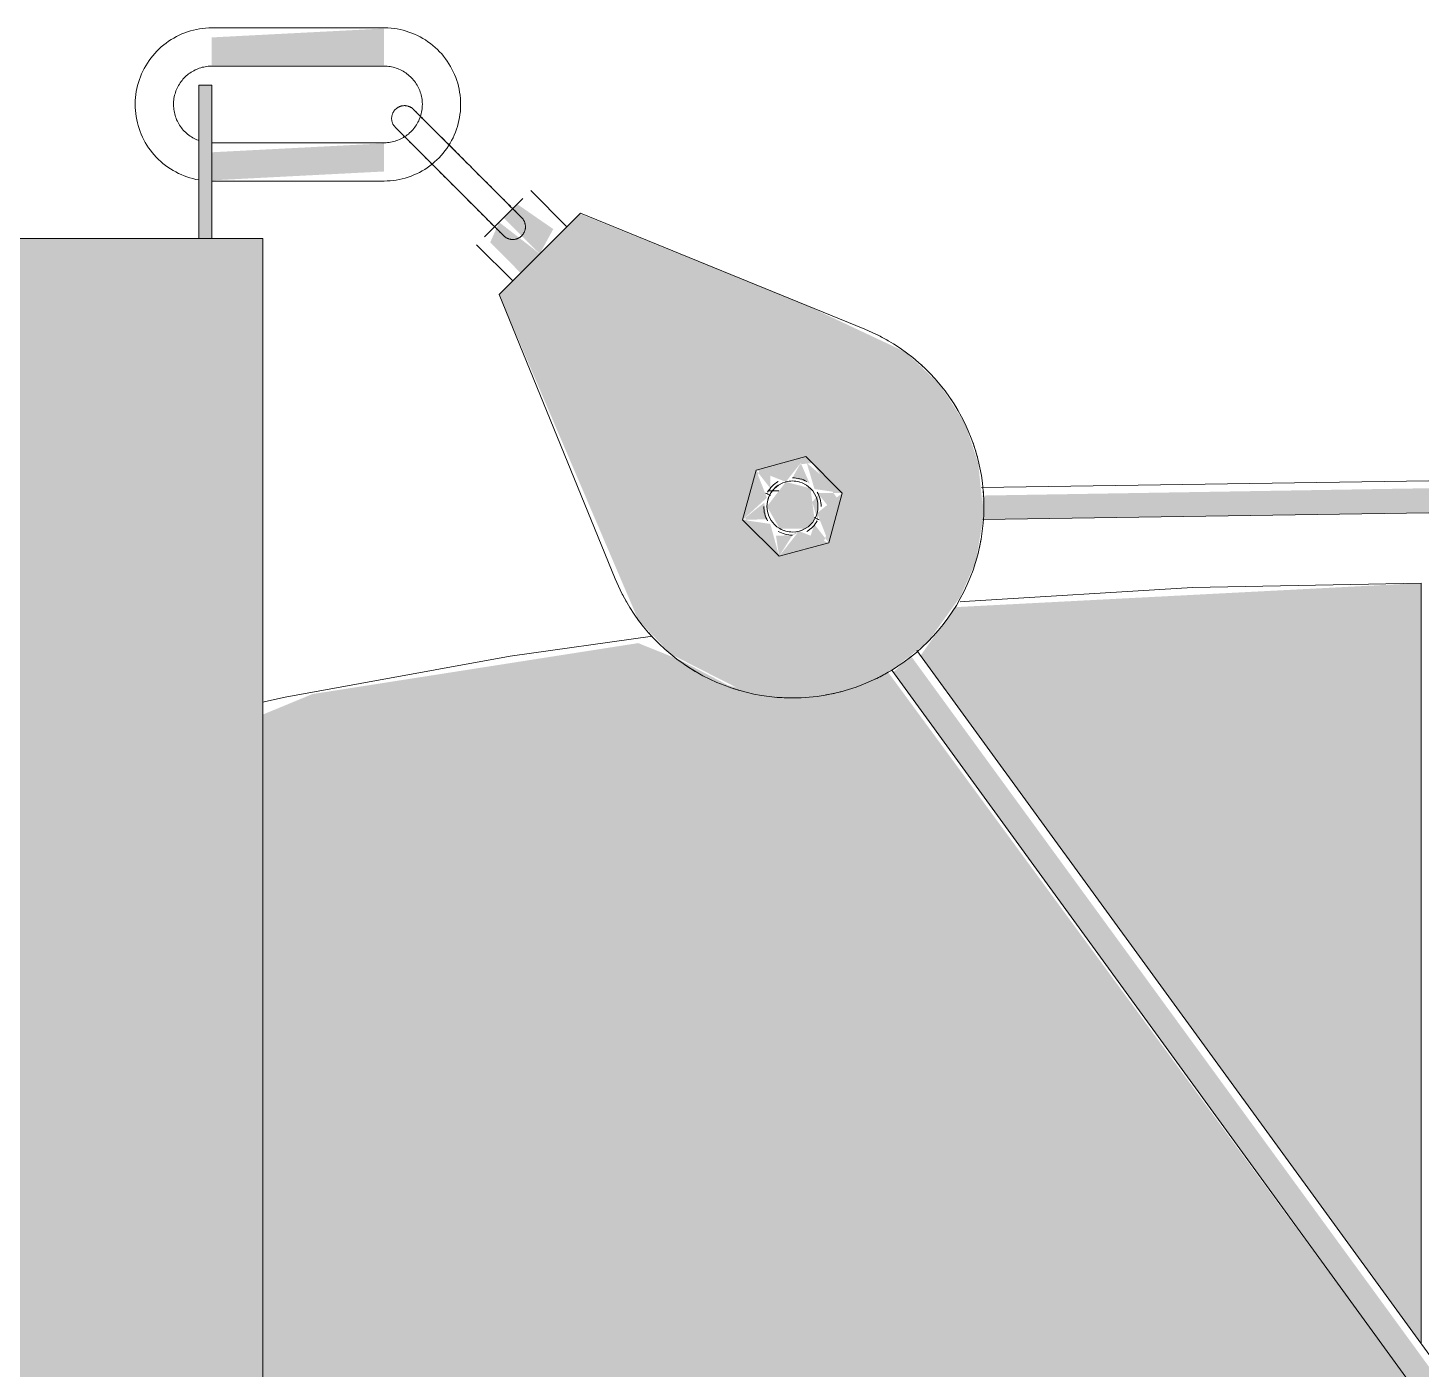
# Model space of a CAD drawing. Header units: inches. Extents: x -55396 to -733, y -290 to 853.
# Drawn here: x -25818 to -25804.36, y 270.3 to 283.44 of the extents above; entities that cross this region are included whole.
import ezdxf

# ---------------------------------------------------------------- set-up
doc = ezdxf.new("R2010")
doc.units = ezdxf.units.IN
doc.header["$MEASUREMENT"] = 0
doc.layers.add('M-HVAC-DUCT', color=70, linetype='Continuous', lineweight=9)
doc.layers.add('Q-SPCQ', color=91, linetype='Continuous', lineweight=9)

# ---------------------------------------------------------------- blocks, each defined once
blk = doc.blocks.new('Basketball_Backstop-Performance_Sports_Systems-3103-Ceiling_Hung - 27_-0_ to 27_-11 7_8_-V29-Section 13')
at = {"layer": 'Q-SPCQ'}
for points in [[(-25814.515, 283.069), (-25814.515, 283.431), (-25816.203, 283.344), (-25816.203, 283.069)], [(-25816.203, 281.375), (-25816.203, 282.875), (-25816.328, 282.875), (-25816.328, 281.375)], [(-25816.203, 281.944), (-25814.515, 282.031), (-25814.515, 282.306), (-25816.203, 282.219), (-25816.203, 281.963)], [(-25812.99, 281.225), (-25812.858, 281.467), (-25813.211, 281.711), (-25813.344, 281.578)], [(-25813.178, 281.037), (-25812.99, 281.225), (-25813.388, 281.534), (-25813.476, 281.336), (-25813.296, 281.156)], [(-25810.39, 278.533), (-25810.299, 278.625), (-25810.338, 278.927), (-25810.58, 278.991), (-25810.765, 278.75), (-25810.64, 278.533)]]:
    blk.add_hatch(color=256, dxfattribs=at).paths.add_polyline_path(points, flags=0)
h = blk.add_hatch(color=256, dxfattribs=at)
h.paths.add_polyline_path([(-25810.427, 276.877), (-25809.973, 276.955), (-25809.552, 277.141), (-25809.189, 277.424), (-25808.872, 277.864), (-25808.72, 278.208), (-25808.642, 278.662), (-25808.696, 279.176), (-25808.823, 279.557), (-25809.071, 279.945), (-25809.405, 280.261), (-25810.384, 280.722), (-25812.598, 281.617), (-25813.388, 280.827), (-25812.026, 277.64), (-25811.71, 277.305), (-25811.032, 276.961), (-25810.886, 276.912)], flags=0)
h.paths.add_polyline_path([(-25810.646, 278.262), (-25810.515, 278.469), (-25810.676, 278.463), (-25810.658, 278.343)], flags=0)
h.paths.add_polyline_path([(-25811.003, 278.619), (-25810.765, 278.625), (-25810.792, 278.787), (-25810.905, 278.697)], flags=0)
h.paths.add_polyline_path([(-25810.872, 279.107), (-25810.731, 278.927), (-25810.732, 279.052), (-25810.807, 279.081)], flags=0)
h.paths.add_polyline_path([(-25810.027, 278.881), (-25810.268, 278.881), (-25810.174, 278.764), (-25810.055, 278.859)], flags=0)
h.paths.add_polyline_path([(-25810.158, 278.393), (-25810.299, 278.574), (-25810.338, 278.464), (-25810.25, 278.429)], flags=0)
h.paths.add_polyline_path([(-25810.646, 278.262), (-25810.994, 278.654), (-25810.833, 279.118), (-25810.322, 279.176), (-25810.051, 278.794), (-25810.221, 278.376), (-25810.628, 278.267)], flags=0)
h.paths.add_polyline_path([(-25810.345, 278.971), (-25810.434, 279.176), (-25810.515, 279.031), (-25810.372, 278.991)], flags=0)
h = blk.add_hatch(color=256, dxfattribs=at)
h.paths.add_polyline_path([(-25815.703, 116), (-25815.703, 119.125), (-25816.39, 119.125), (-25816.39, 119.312), (-25815.703, 119.312), (-25815.703, 119.75), (-25819.015, 119.75), (-25819.015, 116), (-25815.816, 116)], flags=0)
h.paths.add_polyline_path([(-25816.147, 120.25), (-25815.703, 120.25), (-25815.703, 120.687), (-25816.39, 120.687), (-25816.39, 120.875), (-25815.703, 120.875), (-25815.703, 128.788), (-25817.107, 128.752), (-25819.015, 128.75), (-25818.993, 120.25), (-25816.659, 120.25)], flags=0)
h.paths.add_polyline_path([(-25819.015, 129.217), (-25816.524, 129.221), (-25815.703, 129.208), (-25815.703, 134.812), (-25816.39, 134.812), (-25816.39, 135), (-25815.703, 135), (-25815.703, 135.437), (-25819.015, 135.437), (-25819.015, 129.241)], flags=0)
h.paths.add_polyline_path([(-25818.525, 129), (-25819.015, 129.125), (-25818.948, 129.056)], flags=0)
h.paths.add_polyline_path([(-25819.015, 128.823), (-25818.525, 129), (-25819.015, 128.875)], flags=0)
h.paths.add_polyline_path([(-25818.158, 135.937), (-25815.703, 135.937), (-25815.703, 136.375), (-25816.39, 136.375), (-25816.39, 136.562), (-25815.703, 136.562), (-25815.785, 161.125), (-25816.39, 161.125), (-25816.39, 161.312), (-25815.703, 161.312), (-25815.784, 161.75), (-25818.289, 161.75), (-25818.282, 159.551), (-25818.307, 152.543), (-25819.015, 152.543), (-25819.015, 135.937), (-25818.912, 135.937)], flags=0)
h.paths.add_polyline_path([(-25816.147, 162.25), (-25815.703, 162.25), (-25815.784, 162.687), (-25816.39, 162.687), (-25816.39, 162.875), (-25815.703, 162.875), (-25815.741, 224.784), (-25817.107, 224.752), (-25819.015, 224.75), (-25819.015, 187.186), (-25818.282, 162.25), (-25816.39, 162.25)], flags=0)
h.paths.add_polyline_path([(-25819.015, 225.217), (-25816.325, 225.206), (-25815.703, 225.208), (-25815.703, 281.375), (-25819.015, 281.375), (-25819.015, 225.241)], flags=0)
h.paths.add_polyline_path([(-25818.525, 225), (-25819.015, 225.125), (-25819.015, 225.065)], flags=0)
h.paths.add_polyline_path([(-25819.015, 224.823), (-25818.525, 225), (-25819.015, 224.875)], flags=0)
h = blk.add_hatch(color=256, dxfattribs=at)
h.paths.add_polyline_path([(-25808.649, 278.622), (-25669.611, 280.82), (-25669.668, 280.937), (-25669.924, 281.016), (-25669.924, 281.049), (-25741.914, 279.952), (-25808.654, 278.857), (-25808.648, 278.628)], flags=0)
h.paths.add_polyline_path([(-25810.265, 278.625), (-25810.261, 278.864), (-25810.321, 278.793), (-25810.272, 278.628)], flags=0)
h.paths.add_polyline_path([(-25667.269, 280.822), (-25667.232, 280.922), (-25667.27, 280.823)], flags=0)
h = blk.add_hatch(color=256, dxfattribs=at)
h.paths.add_polyline_path([(-25810.158, 278.393), (-25810.027, 278.881), (-25810.274, 278.685)], flags=0)
h.paths.add_polyline_path([(-25810.646, 278.262), (-25810.158, 278.393), (-25810.451, 278.509)], flags=0)
h.paths.add_polyline_path([(-25811.003, 278.619), (-25810.765, 278.836), (-25810.872, 279.107)], flags=0)
h.paths.add_polyline_path([(-25810.646, 278.262), (-25810.732, 278.579), (-25811.003, 278.619), (-25810.732, 278.348)], flags=0)
h.paths.add_polyline_path([(-25810.384, 279.238), (-25810.872, 279.107), (-25810.58, 278.991), (-25810.434, 279.176)], flags=0)
h.paths.add_polyline_path([(-25810.027, 278.881), (-25810.375, 279.176), (-25810.299, 278.921)], flags=0)
h = blk.add_hatch(color=256, dxfattribs=at)
h.paths.add_polyline_path([(-25762.836, 212.937), (-25762.661, 213.033), (-25762.537, 213.056), (-25809.359, 277.292), (-25809.527, 277.126), (-25762.923, 213.056)], flags=0)
h.paths.add_polyline_path([(-25810.505, 278.47), (-25810.295, 278.579), (-25810.408, 278.533), (-25810.511, 278.478)], flags=0)
for p, q in [((-25814.515, 283.437), (-25816.203, 283.437)), ((-25816.203, 283.062), (-25814.515, 283.062)), ((-25816.328, 281.375), (-25816.328, 282.875)), ((-25816.203, 282.875), (-25816.328, 282.875)), ((-25816.203, 282.875), (-25816.203, 281.375)), ((-25814.515, 282.312), (-25816.203, 282.312)), ((-25816.203, 281.937), (-25814.515, 281.937)), ((-25812.725, 281.49), (-25813.078, 281.844)), ((-25813.344, 281.578), (-25813.156, 281.766)), ((-25813.531, 281.391), (-25813.344, 281.578)), ((-25812.592, 281.623), (-25813.388, 280.827)), ((-25809.807, 280.486), (-25812.592, 281.623)), ((-25819.015, 281.375), (-25815.703, 281.375)), ((-25815.703, 225.161), (-25815.703, 281.375)), ((-25813.609, 281.313), (-25813.255, 280.96)), ((-25669.924, 281.049), (-25808.663, 278.935)), ((-25813.388, 280.827), (-25812.251, 278.042)), ((-25808.649, 278.622), (-25669.594, 280.742)), ((-25810.384, 279.238), (-25810.872, 279.107)), ((-25810.027, 278.881), (-25810.384, 279.238)), ((-25810.872, 279.107), (-25811.003, 278.619)), ((-25810.647, 278.904), (-25810.75, 278.903)), ((-25810.158, 278.393), (-25810.027, 278.881)), ((-25811.003, 278.619), (-25810.646, 278.262)), ((-25810.646, 278.262), (-25810.158, 278.393)), ((-25762.46, 212.951), (-25809.297, 277.34)), ((-25809.543, 277.148), (-25762.836, 212.937))]:
    blk.add_line(p, q, dxfattribs=at)
at = {"layer": 'Q-SPCQ', "flags": 128}
for points in [[(-25816.203, 283.437), (-25816.233, 283.437), (-25816.263, 283.435), (-25816.293, 283.432), (-25816.322, 283.428), (-25816.352, 283.423), (-25816.381, 283.416), (-25816.41, 283.408), (-25816.439, 283.399), (-25816.467, 283.389), (-25816.495, 283.378), (-25816.522, 283.366), (-25816.549, 283.353), (-25816.575, 283.338), (-25816.601, 283.323), (-25816.626, 283.307), (-25816.651, 283.289), (-25816.674, 283.271), (-25816.697, 283.251), (-25816.719, 283.231), (-25816.741, 283.21), (-25816.761, 283.188), (-25816.781, 283.165), (-25816.799, 283.142), (-25816.817, 283.118), (-25816.834, 283.093), (-25816.85, 283.067), (-25816.864, 283.041), (-25816.878, 283.014), (-25816.89, 282.987), (-25816.902, 282.959), (-25816.912, 282.931), (-25816.921, 282.903), (-25816.929, 282.874), (-25816.936, 282.844), (-25816.942, 282.815), (-25816.946, 282.785), (-25816.95, 282.756), (-25816.952, 282.726), (-25816.953, 282.696), (-25816.953, 282.687)], [(-25813.765, 282.687), (-25813.766, 282.717), (-25813.768, 282.747), (-25813.771, 282.777), (-25813.775, 282.807), (-25813.78, 282.837), (-25813.787, 282.866), (-25813.794, 282.895), (-25813.803, 282.923), (-25813.813, 282.952), (-25813.824, 282.98), (-25813.837, 283.007), (-25813.85, 283.034), (-25813.864, 283.06), (-25813.88, 283.086), (-25813.896, 283.111), (-25813.914, 283.135), (-25813.932, 283.159), (-25813.951, 283.182), (-25813.972, 283.204), (-25813.993, 283.226), (-25814.015, 283.246), (-25814.037, 283.266), (-25814.061, 283.284), (-25814.085, 283.302), (-25814.11, 283.319), (-25814.136, 283.334), (-25814.162, 283.349), (-25814.188, 283.363), (-25814.216, 283.375), (-25814.243, 283.387), (-25814.272, 283.397), (-25814.3, 283.406), (-25814.329, 283.414), (-25814.358, 283.421), (-25814.388, 283.427), (-25814.417, 283.431), (-25814.447, 283.434), (-25814.477, 283.437), (-25814.507, 283.437), (-25814.515, 283.437)], [(-25816.578, 282.687), (-25816.577, 282.702), (-25816.577, 282.717), (-25816.575, 282.732), (-25816.573, 282.747), (-25816.57, 282.762), (-25816.567, 282.777), (-25816.563, 282.791), (-25816.559, 282.805), (-25816.554, 282.82), (-25816.548, 282.834), (-25816.542, 282.847), (-25816.535, 282.861), (-25816.528, 282.874), (-25816.52, 282.887), (-25816.512, 282.899), (-25816.504, 282.911), (-25816.494, 282.923), (-25816.485, 282.935), (-25816.475, 282.946), (-25816.464, 282.957), (-25816.453, 282.967), (-25816.442, 282.977), (-25816.43, 282.986), (-25816.418, 282.995), (-25816.405, 283.003), (-25816.393, 283.011), (-25816.379, 283.018), (-25816.366, 283.025), (-25816.352, 283.031), (-25816.339, 283.037), (-25816.325, 283.042), (-25816.31, 283.047), (-25816.296, 283.051), (-25816.281, 283.054), (-25816.266, 283.057), (-25816.252, 283.059), (-25816.237, 283.061), (-25816.222, 283.062), (-25816.207, 283.062), (-25816.203, 283.062)], [(-25814.515, 283.062), (-25814.5, 283.062), (-25814.485, 283.061), (-25814.47, 283.06), (-25814.455, 283.058), (-25814.441, 283.055), (-25814.426, 283.052), (-25814.412, 283.048), (-25814.397, 283.043), (-25814.383, 283.038), (-25814.369, 283.033), (-25814.355, 283.027), (-25814.342, 283.02), (-25814.329, 283.013), (-25814.316, 283.005), (-25814.303, 282.997), (-25814.291, 282.988), (-25814.279, 282.979), (-25814.268, 282.969), (-25814.257, 282.959), (-25814.246, 282.949), (-25814.236, 282.938), (-25814.226, 282.926), (-25814.217, 282.915), (-25814.208, 282.903), (-25814.2, 282.89), (-25814.192, 282.877), (-25814.184, 282.864), (-25814.178, 282.851), (-25814.171, 282.837), (-25814.166, 282.823), (-25814.161, 282.809), (-25814.156, 282.795), (-25814.152, 282.781), (-25814.149, 282.766), (-25814.146, 282.751), (-25814.143, 282.736), (-25814.142, 282.722), (-25814.141, 282.707), (-25814.14, 282.692), (-25814.14, 282.687)], [(-25816.953, 282.687), (-25816.952, 282.658), (-25816.95, 282.628), (-25816.947, 282.598), (-25816.943, 282.568), (-25816.938, 282.538), (-25816.931, 282.509), (-25816.924, 282.48), (-25816.915, 282.452), (-25816.905, 282.423), (-25816.894, 282.395), (-25816.881, 282.368), (-25816.868, 282.341), (-25816.854, 282.315), (-25816.838, 282.289), (-25816.822, 282.264), (-25816.804, 282.24), (-25816.786, 282.216), (-25816.767, 282.193), (-25816.746, 282.171), (-25816.725, 282.149), (-25816.703, 282.129), (-25816.681, 282.109), (-25816.657, 282.091), (-25816.633, 282.073), (-25816.608, 282.056), (-25816.582, 282.041), (-25816.556, 282.026), (-25816.529, 282.012), (-25816.502, 282), (-25816.474, 281.988), (-25816.446, 281.978), (-25816.418, 281.969), (-25816.389, 281.961), (-25816.36, 281.954), (-25816.33, 281.948)], [(-25816.335, 282.337), (-25816.349, 282.342), (-25816.362, 282.348), (-25816.376, 282.355), (-25816.389, 282.362), (-25816.402, 282.37), (-25816.414, 282.378), (-25816.427, 282.387), (-25816.439, 282.396), (-25816.45, 282.406), (-25816.461, 282.416), (-25816.472, 282.426), (-25816.482, 282.437), (-25816.492, 282.449), (-25816.501, 282.46), (-25816.51, 282.472), (-25816.518, 282.485), (-25816.526, 282.498), (-25816.533, 282.511), (-25816.54, 282.524), (-25816.547, 282.538), (-25816.552, 282.552), (-25816.557, 282.566), (-25816.562, 282.58), (-25816.566, 282.594), (-25816.569, 282.609), (-25816.572, 282.624), (-25816.575, 282.639), (-25816.576, 282.653), (-25816.577, 282.668), (-25816.578, 282.683), (-25816.578, 282.687)], [(-25814.515, 281.937), (-25814.485, 281.938), (-25814.455, 281.94), (-25814.425, 281.943), (-25814.396, 281.947), (-25814.366, 281.952), (-25814.337, 281.959), (-25814.308, 281.967), (-25814.279, 281.976), (-25814.251, 281.986), (-25814.223, 281.997), (-25814.196, 282.009), (-25814.169, 282.022), (-25814.143, 282.037), (-25814.117, 282.052), (-25814.092, 282.068), (-25814.067, 282.086), (-25814.044, 282.104), (-25814.021, 282.124), (-25813.999, 282.144), (-25813.977, 282.165), (-25813.957, 282.187), (-25813.937, 282.21), (-25813.919, 282.233), (-25813.901, 282.257), (-25813.884, 282.282), (-25813.868, 282.308), (-25813.854, 282.334), (-25813.84, 282.361), (-25813.828, 282.388), (-25813.816, 282.416), (-25813.806, 282.444), (-25813.797, 282.472), (-25813.789, 282.501), (-25813.782, 282.531), (-25813.776, 282.56), (-25813.772, 282.59), (-25813.768, 282.619), (-25813.766, 282.649), (-25813.765, 282.679), (-25813.765, 282.687)], [(-25814.14, 282.687), (-25814.141, 282.673), (-25814.141, 282.658), (-25814.143, 282.643), (-25814.145, 282.628), (-25814.148, 282.613), (-25814.151, 282.598), (-25814.155, 282.584), (-25814.159, 282.57), (-25814.164, 282.555), (-25814.17, 282.541), (-25814.176, 282.528), (-25814.183, 282.514), (-25814.19, 282.501), (-25814.198, 282.488), (-25814.206, 282.476), (-25814.214, 282.464), (-25814.224, 282.452), (-25814.233, 282.44), (-25814.243, 282.429), (-25814.254, 282.418), (-25814.265, 282.408), (-25814.276, 282.398), (-25814.288, 282.389), (-25814.3, 282.38), (-25814.313, 282.372), (-25814.325, 282.364), (-25814.338, 282.357), (-25814.352, 282.35), (-25814.365, 282.344), (-25814.379, 282.338), (-25814.393, 282.333), (-25814.408, 282.328), (-25814.422, 282.324), (-25814.437, 282.321), (-25814.451, 282.318), (-25814.466, 282.316), (-25814.481, 282.314), (-25814.496, 282.313), (-25814.511, 282.313), (-25814.515, 282.312)], [(-25814.404, 282.462), (-25814.408, 282.466), (-25814.411, 282.47), (-25814.414, 282.474), (-25814.417, 282.478), (-25814.42, 282.482), (-25814.423, 282.486), (-25814.425, 282.49), (-25814.428, 282.495), (-25814.43, 282.499), (-25814.432, 282.504), (-25814.434, 282.508), (-25814.435, 282.513), (-25814.437, 282.518), (-25814.438, 282.523), (-25814.439, 282.528), (-25814.44, 282.533), (-25814.44, 282.538), (-25814.441, 282.543), (-25814.441, 282.548), (-25814.441, 282.553), (-25814.441, 282.558), (-25814.44, 282.563), (-25814.44, 282.567), (-25814.439, 282.572), (-25814.438, 282.577), (-25814.437, 282.582), (-25814.436, 282.587), (-25814.434, 282.592), (-25814.432, 282.596), (-25814.43, 282.601), (-25814.428, 282.606), (-25814.426, 282.61), (-25814.423, 282.614), (-25814.421, 282.619), (-25814.418, 282.623), (-25814.415, 282.627), (-25814.412, 282.631), (-25814.409, 282.634), (-25814.405, 282.638), (-25814.404, 282.639)], [(-25814.404, 282.639), (-25814.401, 282.643), (-25814.397, 282.646), (-25814.393, 282.649), (-25814.389, 282.652), (-25814.385, 282.655), (-25814.381, 282.658), (-25814.376, 282.66), (-25814.372, 282.662), (-25814.368, 282.665), (-25814.363, 282.667), (-25814.358, 282.668), (-25814.354, 282.67), (-25814.349, 282.671), (-25814.344, 282.673), (-25814.339, 282.674), (-25814.334, 282.674), (-25814.329, 282.675), (-25814.324, 282.675), (-25814.319, 282.676), (-25814.314, 282.676), (-25814.309, 282.676), (-25814.304, 282.675), (-25814.299, 282.675), (-25814.294, 282.674), (-25814.289, 282.673), (-25814.284, 282.672), (-25814.28, 282.67), (-25814.275, 282.669), (-25814.27, 282.667), (-25814.266, 282.665), (-25814.261, 282.663), (-25814.257, 282.661), (-25814.252, 282.658), (-25814.248, 282.656), (-25814.244, 282.653), (-25814.24, 282.65), (-25814.236, 282.647), (-25814.232, 282.643), (-25814.228, 282.64), (-25814.228, 282.639)], [(-25813.697, 282.109), (-25813.718, 282.13), (-25813.74, 282.151), (-25813.761, 282.172), (-25813.782, 282.193), (-25813.803, 282.214), (-25813.823, 282.235), (-25813.844, 282.255), (-25813.864, 282.276), (-25813.884, 282.296), (-25813.904, 282.315), (-25813.923, 282.335), (-25813.942, 282.354), (-25813.961, 282.372), (-25813.979, 282.39), (-25813.997, 282.408), (-25814.014, 282.425), (-25814.031, 282.442), (-25814.047, 282.458), (-25814.063, 282.474), (-25814.078, 282.489), (-25814.092, 282.504), (-25814.106, 282.518), (-25814.119, 282.531), (-25814.132, 282.543), (-25814.143, 282.555), (-25814.155, 282.566), (-25814.165, 282.576), (-25814.175, 282.586), (-25814.183, 282.595), (-25814.191, 282.603), (-25814.199, 282.61), (-25814.205, 282.617), (-25814.211, 282.622), (-25814.216, 282.627), (-25814.22, 282.631), (-25814.223, 282.635), (-25814.225, 282.637), (-25814.227, 282.638), (-25814.228, 282.639)], [(-25814.228, 282.639), (-25814.227, 282.639), (-25814.226, 282.637), (-25814.224, 282.635), (-25814.221, 282.632), (-25814.217, 282.629), (-25814.212, 282.624), (-25814.207, 282.618), (-25814.201, 282.612), (-25814.194, 282.605), (-25814.186, 282.597), (-25814.177, 282.589), (-25814.168, 282.579), (-25814.157, 282.569), (-25814.147, 282.558), (-25814.135, 282.546), (-25814.123, 282.534), (-25814.11, 282.521), (-25814.096, 282.507), (-25814.082, 282.493), (-25814.067, 282.478), (-25814.051, 282.463), (-25814.035, 282.447), (-25814.018, 282.43), (-25814.001, 282.413), (-25813.984, 282.395), (-25813.966, 282.377), (-25813.947, 282.359), (-25813.928, 282.34), (-25813.909, 282.321), (-25813.889, 282.301), (-25813.869, 282.281), (-25813.849, 282.261), (-25813.829, 282.24), (-25813.808, 282.22), (-25813.787, 282.199), (-25813.766, 282.178), (-25813.745, 282.157), (-25813.724, 282.136), (-25813.703, 282.114), (-25813.697, 282.109)], [(-25813.874, 281.932), (-25813.895, 281.953), (-25813.916, 281.974), (-25813.937, 281.995), (-25813.958, 282.016), (-25813.979, 282.037), (-25814, 282.058), (-25814.021, 282.079), (-25814.041, 282.099), (-25814.061, 282.119), (-25814.081, 282.139), (-25814.1, 282.158), (-25814.119, 282.177), (-25814.137, 282.195), (-25814.156, 282.214), (-25814.173, 282.231), (-25814.191, 282.249), (-25814.207, 282.265), (-25814.224, 282.282), (-25814.239, 282.297), (-25814.254, 282.312), (-25814.269, 282.327), (-25814.283, 282.341), (-25814.296, 282.354), (-25814.308, 282.366), (-25814.32, 282.378), (-25814.331, 282.389), (-25814.342, 282.4), (-25814.351, 282.409), (-25814.36, 282.418), (-25814.368, 282.426), (-25814.376, 282.434), (-25814.382, 282.44), (-25814.388, 282.446), (-25814.393, 282.451), (-25814.397, 282.455), (-25814.4, 282.458), (-25814.402, 282.46), (-25814.404, 282.462), (-25814.404, 282.462)], [(-25814.404, 282.462), (-25814.404, 282.462), (-25814.403, 282.461), (-25814.4, 282.458), (-25814.398, 282.456), (-25814.394, 282.452), (-25814.389, 282.447), (-25814.384, 282.442), (-25814.377, 282.435), (-25814.37, 282.428), (-25814.362, 282.42), (-25814.354, 282.412), (-25814.344, 282.402), (-25814.334, 282.392), (-25814.323, 282.381), (-25814.312, 282.37), (-25814.299, 282.357), (-25814.286, 282.344), (-25814.273, 282.331), (-25814.258, 282.316), (-25814.243, 282.301), (-25814.228, 282.286), (-25814.212, 282.27), (-25814.195, 282.253), (-25814.178, 282.236), (-25814.161, 282.219), (-25814.142, 282.2), (-25814.124, 282.182), (-25814.105, 282.163), (-25814.086, 282.144), (-25814.066, 282.124), (-25814.046, 282.104), (-25814.026, 282.084), (-25814.006, 282.064), (-25813.985, 282.043), (-25813.964, 282.022), (-25813.943, 282.001), (-25813.922, 281.98), (-25813.901, 281.959), (-25813.88, 281.938), (-25813.874, 281.932)], [(-25813.697, 282.109), (-25813.676, 282.088), (-25813.655, 282.066), (-25813.634, 282.045), (-25813.613, 282.024), (-25813.592, 282.003), (-25813.571, 281.983), (-25813.551, 281.962), (-25813.53, 281.942), (-25813.51, 281.922), (-25813.491, 281.902), (-25813.471, 281.883), (-25813.452, 281.864), (-25813.434, 281.845), (-25813.416, 281.827), (-25813.398, 281.809), (-25813.38, 281.792), (-25813.364, 281.775), (-25813.348, 281.759), (-25813.332, 281.743), (-25813.317, 281.728), (-25813.302, 281.714), (-25813.288, 281.7), (-25813.275, 281.687)], [(-25813.167, 281.578), (-25813.167, 281.579), (-25813.169, 281.58), (-25813.171, 281.582), (-25813.174, 281.585), (-25813.177, 281.589), (-25813.182, 281.594), (-25813.188, 281.599), (-25813.194, 281.605), (-25813.201, 281.612), (-25813.209, 281.62), (-25813.217, 281.629), (-25813.227, 281.638), (-25813.237, 281.649), (-25813.248, 281.659), (-25813.26, 281.671), (-25813.272, 281.683), (-25813.285, 281.696), (-25813.299, 281.71), (-25813.313, 281.724), (-25813.328, 281.739), (-25813.343, 281.755), (-25813.359, 281.771), (-25813.376, 281.787), (-25813.393, 281.805), (-25813.411, 281.822), (-25813.429, 281.84), (-25813.447, 281.859), (-25813.466, 281.878), (-25813.485, 281.897), (-25813.505, 281.917), (-25813.525, 281.937), (-25813.545, 281.957), (-25813.566, 281.977), (-25813.586, 281.998), (-25813.607, 282.019), (-25813.628, 282.04), (-25813.649, 282.061), (-25813.67, 282.082), (-25813.691, 282.103), (-25813.697, 282.109)], [(-25813.874, 281.932), (-25813.853, 281.911), (-25813.832, 281.89), (-25813.81, 281.868), (-25813.789, 281.847), (-25813.769, 281.827), (-25813.748, 281.806), (-25813.727, 281.785), (-25813.707, 281.765), (-25813.687, 281.745), (-25813.667, 281.725), (-25813.648, 281.706), (-25813.629, 281.687), (-25813.61, 281.668), (-25813.592, 281.65), (-25813.575, 281.633), (-25813.557, 281.615), (-25813.541, 281.599), (-25813.524, 281.582), (-25813.509, 281.567), (-25813.494, 281.552), (-25813.479, 281.537), (-25813.465, 281.523), (-25813.452, 281.51), (-25813.44, 281.498), (-25813.428, 281.486), (-25813.417, 281.475), (-25813.406, 281.464), (-25813.397, 281.455), (-25813.388, 281.446), (-25813.38, 281.438), (-25813.372, 281.43), (-25813.366, 281.424), (-25813.36, 281.418), (-25813.355, 281.413), (-25813.351, 281.409), (-25813.348, 281.406), (-25813.346, 281.404), (-25813.344, 281.402), (-25813.344, 281.402)], [(-25813.449, 281.507), (-25813.462, 281.52), (-25813.475, 281.533), (-25813.49, 281.548), (-25813.504, 281.562), (-25813.52, 281.578), (-25813.536, 281.594), (-25813.553, 281.611), (-25813.57, 281.628), (-25813.587, 281.645), (-25813.606, 281.664), (-25813.624, 281.682), (-25813.643, 281.701), (-25813.662, 281.72), (-25813.682, 281.74), (-25813.702, 281.76), (-25813.722, 281.78), (-25813.742, 281.8), (-25813.763, 281.821), (-25813.784, 281.842), (-25813.805, 281.863), (-25813.826, 281.884), (-25813.847, 281.905), (-25813.868, 281.926), (-25813.874, 281.932)], [(-25813.24, 281.651), (-25813.229, 281.641), (-25813.22, 281.631), (-25813.211, 281.623), (-25813.203, 281.614), (-25813.196, 281.607), (-25813.189, 281.601), (-25813.183, 281.595), (-25813.179, 281.59), (-25813.175, 281.586), (-25813.171, 281.583), (-25813.169, 281.581), (-25813.168, 281.579), (-25813.167, 281.578)], [(-25813.167, 281.578), (-25813.163, 281.575), (-25813.16, 281.571), (-25813.157, 281.567), (-25813.154, 281.563), (-25813.151, 281.559), (-25813.148, 281.555), (-25813.146, 281.551), (-25813.144, 281.546), (-25813.141, 281.542), (-25813.139, 281.537), (-25813.138, 281.532), (-25813.136, 281.528), (-25813.135, 281.523), (-25813.133, 281.518), (-25813.132, 281.513), (-25813.132, 281.508), (-25813.131, 281.503), (-25813.131, 281.498), (-25813.13, 281.493), (-25813.13, 281.488), (-25813.13, 281.483), (-25813.131, 281.478), (-25813.131, 281.473), (-25813.132, 281.468), (-25813.133, 281.463), (-25813.134, 281.459), (-25813.136, 281.454), (-25813.137, 281.449), (-25813.139, 281.444), (-25813.141, 281.44), (-25813.143, 281.435), (-25813.145, 281.431), (-25813.148, 281.426), (-25813.15, 281.422), (-25813.153, 281.418), (-25813.156, 281.414), (-25813.159, 281.41), (-25813.163, 281.406), (-25813.166, 281.403), (-25813.167, 281.402)], [(-25813.344, 281.402), (-25813.344, 281.402), (-25813.345, 281.403), (-25813.347, 281.405), (-25813.35, 281.408), (-25813.354, 281.412), (-25813.359, 281.417), (-25813.364, 281.422), (-25813.371, 281.429), (-25813.378, 281.436), (-25813.386, 281.444), (-25813.394, 281.452), (-25813.404, 281.462), (-25813.414, 281.472)], [(-25813.167, 281.402), (-25813.17, 281.398), (-25813.174, 281.395), (-25813.178, 281.392), (-25813.182, 281.389), (-25813.186, 281.386), (-25813.19, 281.383), (-25813.195, 281.381), (-25813.199, 281.378), (-25813.204, 281.376), (-25813.208, 281.374), (-25813.213, 281.372), (-25813.218, 281.371), (-25813.222, 281.369), (-25813.227, 281.368), (-25813.232, 281.367), (-25813.237, 281.366), (-25813.242, 281.366), (-25813.247, 281.365), (-25813.252, 281.365), (-25813.257, 281.365), (-25813.262, 281.365), (-25813.267, 281.366), (-25813.272, 281.366), (-25813.277, 281.367), (-25813.282, 281.368), (-25813.287, 281.369), (-25813.292, 281.37), (-25813.296, 281.372), (-25813.301, 281.374), (-25813.306, 281.376), (-25813.31, 281.378), (-25813.315, 281.38), (-25813.319, 281.382), (-25813.323, 281.385), (-25813.327, 281.388), (-25813.331, 281.391), (-25813.335, 281.394), (-25813.339, 281.397), (-25813.343, 281.401), (-25813.344, 281.402)]]:
    blk.add_lwpolyline(points, dxfattribs=at)
at = {"layer": 'Q-SPCQ'}
for radius, start, end in [(1.875, 202.1972, 67.8028), (1.875, 60, 63.6555), (1.875, 45, 49.0296), (1.875, 30, 34.3763), (1.875, 15, 19.6774), (0.25, 45, 225), (0.281, 120, 150), (0.25, 120, 165), (0.25, 120, 135), (0.25, 75, 105), (0.281, 60, 90), (0.25, 75, 90), (0.25, 225, 45), (0.25, 330, 30), (0.281, 0, 30), (1.875, 0, 4.8942), (0.281, 180, 210), (0.281, 300, 330), (0.281, 240, 270), (0.25, 240, 270), (0.25, 240, 300), (1.875, 345, 349.9261), (1.875, 206.3445, 210), (1.875, 220.9704, 225), (1.875, 235.6237, 240), (1.875, 295.5966, 300), (1.875, 250.3226, 253.9411), (1.875, 280.0739, 285), (1.875, 265.1058, 270)]:
    blk.add_arc((-25810.515, 278.75), radius, start, end, dxfattribs=at)
for points, knots in [([(-25810.778, 278.881), (-25810.771, 278.878), (-25810.76, 278.872), (-25810.743, 278.864), (-25810.735, 278.86), (-25810.73, 278.857)], [0.16666667, 0.16666667, 0.16666667, 0.16666667, 0.20833333, 0.22916667, 0.25, 0.25, 0.25, 0.25]), ([(-25810.301, 278.643), (-25810.296, 278.64), (-25810.287, 278.636), (-25810.27, 278.628), (-25810.259, 278.622), (-25810.252, 278.619)], [0.75, 0.75, 0.75, 0.75, 0.77083333, 0.79166667, 0.83333333, 0.83333333, 0.83333333, 0.83333333])]:
    blk.add_open_spline(points, degree=3, knots=knots, dxfattribs=at)
blk = doc.blocks.new('Round Elbow - 1_5 D-870650-Section 13')
at = {"layer": 'M-HVAC-DUCT'}
h = blk.add_hatch(color=256, dxfattribs=at)
h.paths.add_polyline_path([(-25848.788, 222), (-25846.357, 222), (-25846.127, 226.39), (-25845.439, 230.732), (-25844.302, 234.979), (-25842.726, 239.083), (-25840.73, 243), (-25838.336, 246.687), (-25835.569, 250.103), (-25832.437, 253.231), (-25829.044, 255.979), (-25825.357, 258.373), (-25822.86, 259.646), (-25823.288, 274.654), (-25825.344, 273.884), (-25829.817, 271.852), (-25833.837, 269.612), (-25838.105, 266.689), (-25842.084, 263.384), (-25845.742, 259.727), (-25849.558, 255), (-25852.058, 251.321), (-25854.695, 246.488), (-25856.576, 242.23), (-25858.219, 237.325), (-25859.404, 232.29), (-25860.144, 226.6), (-25860.357, 222), (-25851.145, 222)], flags=0)
h.paths.add_polyline_path([(-25815.703, 262.382), (-25813.089, 263.082), (-25808.747, 263.77), (-25804.357, 264), (-25804.357, 270.018), (-25809.578, 277.126), (-25810.388, 276.884), (-25810.778, 276.904), (-25811.142, 276.997), (-25811.624, 277.25), (-25812.026, 277.412), (-25815.216, 276.913), (-25815.703, 276.712), (-25815.703, 264.087)], flags=0)
h.paths.add_polyline_path([(-25804.357, 270.55), (-25804.357, 278), (-25808.924, 277.764), (-25809.26, 277.29), (-25804.659, 270.964)], flags=0)
blk.add_line((-25804.357, 278), (-25804.357, 270.553), dxfattribs=at)
at = {"layer": 'M-HVAC-DUCT', "flags": 128}
for points in [[(-25804.357, 278), (-25806.597, 277.955), (-25808.832, 277.821), (-25808.872, 277.817)], [(-25811.885, 277.481), (-25813.279, 277.285), (-25815.483, 276.884), (-25815.706, 276.834)]]:
    blk.add_lwpolyline(points, dxfattribs=at)

msp = doc.modelspace()

# ---------------------------------------------------------------- linework, layer by layer
at = {"layer": 'M-HVAC-DUCT'}
msp.add_line((-25804.357, 270.553), (-25804.357, 278), dxfattribs=at)

# ---------------------------------------------------------------- block references
msp.add_blockref('Round Elbow - 1_5 D-870650-Section 13', (0, 0), dxfattribs=at)
at = {"layer": 'Q-SPCQ'}
msp.add_blockref('Basketball_Backstop-Performance_Sports_Systems-3103-Ceiling_Hung - 27_-0_ to 27_-11 7_8_-V29-Section 13', (0, 0), dxfattribs=at)

doc.saveas('drawing.dxf')
